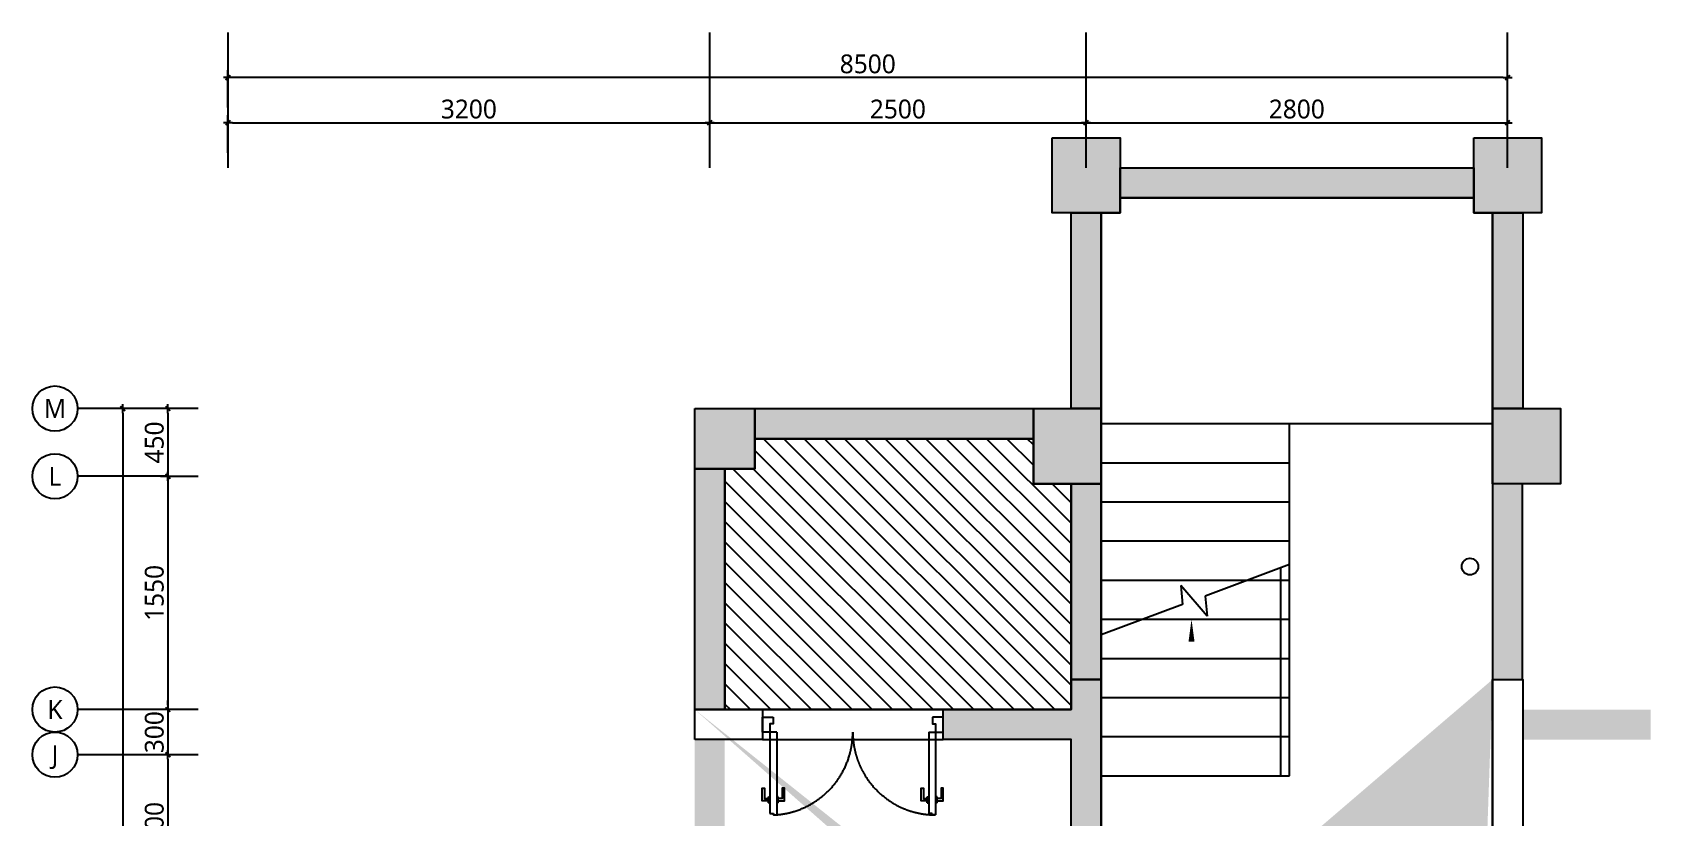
# Model space of a CAD drawing. Extents: x 3443499 to 7125205, y -1700016 to -264854.
# Drawn here: x 3443999 to 3454749, y -967990 to -962772 of the extents above; entities that cross this region are included whole.
import ezdxf
from ezdxf.enums import TextEntityAlignment as Align

# ---------------------------------------------------------------- set-up
doc = ezdxf.new("R2010")
doc.units = 0
doc.header["$LTSCALE"] = 1000
doc.header["$MEASUREMENT"] = 0
doc.linetypes.add('ACAD_ISO03W100', pattern=[30, 12, -18])
doc.linetypes.add('DASH', pattern=[0.35, 0.25, -0.1])
doc.layers.get('0').update_dxf_attribs({"linetype": 'CONTINUOUS'})
doc.layers.get('Defpoints').update_dxf_attribs({"linetype": 'CONTINUOUS'})
for name, color, linetype in [('A-填充', 251, 'CONTINUOUS'), ('A-墙体', 255, 'CONTINUOUS'), ('A-标注', 1, 'CONTINUOUS'), ('A-结构', 4, 'CONTINUOUS'), ('A-结构柱', 255, 'CONTINUOUS'), ('B-楼梯', 92, 'CONTINUOUS'), ('B-门', 4, 'CONTINUOUS'), ('E-天花结构', 4, 'CONTINUOUS')]:
    doc.layers.add(name, color=color, linetype=linetype)
doc.styles.add('微软雅黑', font='msyh.ttf')
doc.dimstyles.new('K-SMD-50', dxfattribs={"dimscale": 50, "dimtxt": 2.5, "dimasz": 0.6, "dimexe": 1, "dimexo": 1, "dimgap": 0.5, "dimtad": 1, "dimdec": 0, "dimrnd": 5, "dimdsep": 46, "dimtxsty": '微软雅黑', "dimblk": 'YQTICK', "dimcen": 0, "dimclrd": 1, "dimclre": 1, "dimclrt": 1, "dimadec": 1, "dimazin": 2, "dimtfac": 1, "dimtdec": 0, "dimtix": 1, "dimtmove": 1, "dimatfit": 2, "dimldrblk": 'A', "dimfxl": 4, "dimfxlon": 1, "dimtolj": 1, "dimtzin": 0, "dimarcsym": 0})

# ---------------------------------------------------------------- blocks, each defined once
blk = doc.blocks.new('YQTICK')
at = {"color": 1}
blk.add_line((-1, 0), (1, 0), dxfattribs=at)
at = {"color": 1, "const_width": 0.4}
blk.add_lwpolyline([(0.53, 0.53), (-0.53, -0.53)], dxfattribs=at)
blk = doc.blocks.new('*D279')
at = {"layer": 'A-标注', "color": 1, "lineweight": -2, "transparency": 16777216}
for p, q in [((3445099, -965272), (3444849, -965272)), ((3444899, -965302), (3444899, -965692)), ((3445099, -965722), (3444849, -965722))]:
    blk.add_line(p, q, dxfattribs=at)
at = {"layer": 'Defpoints', "color": 0, "transparency": 16777216}
for p in [(3448399, -965272), (3444899, -965722), (3448399, -965722)]:
    blk.add_point(p, dxfattribs=at)
at = {"layer": 'A-标注', "color": 1, "lineweight": -2, "transparency": 16777216, "xscale": 30, "yscale": 30, "zscale": 30}
for p, rotation in [((3444899, -965272), 90), ((3444899, -965722), 270)]:
    blk.add_blockref('YQTICK', p, dxfattribs=dict(at, rotation=rotation))
at = {"layer": 'A-标注', "color": 1, "transparency": 16777216, "insert": (3444809, -965497), "char_height": 125, "attachment_point": 5, "rotation": 90, "style": '微软雅黑'}
blk.add_mtext('\\A1;450', dxfattribs=at)
blk = doc.blocks.new('A')
at = {"color": 1}
for p, q in [((-0.37, 0), (-2.13, 0)), ((-1.44, 1.15), (-1.09, 1.44)), ((-1.44, 1.15), (-0.37, 0)), ((-1.44, -1.15), (-0.37, 0)), ((-1.09, 1.44), (0, 0)), ((-1.09, -1.44), (0, 0)), ((-1.44, -1.15), (-1.09, -1.44))]:
    blk.add_line(p, q, dxfattribs=at)
for points in [[(-1.44, 1.15), (-1.09, 1.44), (-0.37, 0), (0, 0)], [(-1.44, -1.15), (-1.09, -1.44), (-0.37, 0), (0, 0)]]:
    blk.add_solid(points, dxfattribs=at)
blk = doc.blocks.new('*D280')
at = {"layer": 'A-标注', "color": 1, "lineweight": -2, "transparency": 16777216}
for p, q in [((3445099, -965722), (3444849, -965722)), ((3444899, -965752), (3444899, -967242)), ((3445099, -967272), (3444849, -967272))]:
    blk.add_line(p, q, dxfattribs=at)
at = {"layer": 'Defpoints', "color": 0, "transparency": 16777216}
for p in [(3448399, -965722), (3444899, -967272), (3448398, -967272)]:
    blk.add_point(p, dxfattribs=at)
at = {"layer": 'A-标注', "color": 1, "lineweight": -2, "transparency": 16777216, "xscale": 30, "yscale": 30, "zscale": 30}
for p, rotation in [((3444899, -965722), 90), ((3444899, -967272), 270)]:
    blk.add_blockref('YQTICK', p, dxfattribs=dict(at, rotation=rotation))
at = {"layer": 'A-标注', "color": 1, "transparency": 16777216, "insert": (3444809, -966497), "char_height": 125, "attachment_point": 5, "rotation": 90, "style": '微软雅黑'}
blk.add_mtext('\\A1;1550', dxfattribs=at)
blk = doc.blocks.new('*D281')
at = {"layer": 'A-标注', "color": 1, "lineweight": -2, "transparency": 16777216}
for p, q in [((3445099, -967272), (3444849, -967272)), ((3444899, -967242), (3444899, -967212)), ((3444899, -967272), (3444899, -967572)), ((3445099, -967572), (3444849, -967572)), ((3444899, -967602), (3444899, -967632))]:
    blk.add_line(p, q, dxfattribs=at)
at = {"layer": 'Defpoints', "color": 0, "transparency": 16777216}
for p in [(3448398, -967272), (3444899, -967572), (3450898, -967572)]:
    blk.add_point(p, dxfattribs=at)
at = {"layer": 'A-标注', "color": 1, "lineweight": -2, "transparency": 16777216, "xscale": 30, "yscale": 30, "zscale": 30}
for p, rotation in [((3444899, -967272), 270), ((3444899, -967572), 90)]:
    blk.add_blockref('YQTICK', p, dxfattribs=dict(at, rotation=rotation))
at = {"layer": 'A-标注', "color": 1, "transparency": 16777216, "insert": (3444809, -967422), "char_height": 125, "attachment_point": 5, "rotation": 90, "style": '微软雅黑'}
blk.add_mtext('\\A1;300', dxfattribs=at)
blk = doc.blocks.new('*D282')
at = {"layer": 'A-标注', "color": 1, "lineweight": -2, "transparency": 16777216}
for p, q in [((3445099, -967572), (3444849, -967572)), ((3444899, -967602), (3444899, -968542)), ((3445099, -968572), (3444849, -968572))]:
    blk.add_line(p, q, dxfattribs=at)
at = {"layer": 'Defpoints', "color": 0, "transparency": 16777216}
for p in [(3450898, -967572), (3444899, -968572), (3450898, -968572)]:
    blk.add_point(p, dxfattribs=at)
at = {"layer": 'A-标注', "color": 1, "lineweight": -2, "transparency": 16777216, "xscale": 30, "yscale": 30, "zscale": 30}
for p, rotation in [((3444899, -967572), 90), ((3444899, -968572), 270)]:
    blk.add_blockref('YQTICK', p, dxfattribs=dict(at, rotation=rotation))
at = {"layer": 'A-标注', "color": 1, "transparency": 16777216, "insert": (3444809, -968072), "char_height": 125, "attachment_point": 5, "rotation": 90, "style": '微软雅黑'}
blk.add_mtext('\\A1;1000', dxfattribs=at)
blk = doc.blocks.new('*D286')
at = {"layer": 'A-标注', "color": 1, "lineweight": -2, "transparency": 16777216}
for p, q in [((3444799, -965272), (3444549, -965272)), ((3444599, -965302), (3444599, -973442)), ((3444799, -973472), (3444549, -973472))]:
    blk.add_line(p, q, dxfattribs=at)
at = {"layer": 'Defpoints', "color": 0, "transparency": 16777216}
for p in [(3444899, -965272), (3444599, -973472), (3444899, -973472)]:
    blk.add_point(p, dxfattribs=at)
at = {"layer": 'A-标注', "color": 1, "lineweight": -2, "transparency": 16777216, "xscale": 30, "yscale": 30, "zscale": 30}
for p, rotation in [((3444599, -965272), 90), ((3444599, -973472), 270)]:
    blk.add_blockref('YQTICK', p, dxfattribs=dict(at, rotation=rotation))
at = {"layer": 'A-标注', "color": 1, "transparency": 16777216, "insert": (3444509, -969372), "char_height": 125, "attachment_point": 5, "rotation": 90, "style": '微软雅黑'}
blk.add_mtext('\\A1;8200', dxfattribs=at)
blk = doc.blocks.new('轴号&醒')
blk.add_circle((0, 0), 3)
at = {"style": '微软雅黑'}
blk.add_attdef('A', text='', height=2.5, dxfattribs=at).set_placement((0, 0), align=Align.MIDDLE_CENTER)
blk = doc.blocks.new('*D287')
at = {"layer": 'A-标注', "color": 1, "lineweight": -2, "transparency": 16777216}
for p, q in [((3445298, -963572), (3445298, -963322)), ((3445328, -963372), (3448468, -963372)), ((3448498, -963572), (3448498, -963322))]:
    blk.add_line(p, q, dxfattribs=at)
at = {"layer": 'Defpoints', "color": 0, "transparency": 16777216}
for p in [(3448498, -963372), (3445298, -969872), (3448498, -969872)]:
    blk.add_point(p, dxfattribs=at)
at = {"layer": 'A-标注', "color": 1, "lineweight": -2, "transparency": 16777216, "xscale": 30, "yscale": 30, "zscale": 30, "rotation": 180}
blk.add_blockref('YQTICK', (3445298, -963372), dxfattribs=at)
at = {"layer": 'A-标注', "color": 1, "lineweight": -2, "transparency": 16777216, "xscale": 30, "yscale": 30, "zscale": 30}
blk.add_blockref('YQTICK', (3448498, -963372), dxfattribs=at)
at = {"layer": 'A-标注', "color": 1, "transparency": 16777216, "insert": (3446898, -963282), "char_height": 125, "attachment_point": 5, "style": '微软雅黑'}
blk.add_mtext('\\A1;3200', dxfattribs=at)
blk = doc.blocks.new('*D288')
at = {"layer": 'A-标注', "color": 1, "lineweight": -2, "transparency": 16777216}
for p, q in [((3448498, -963572), (3448498, -963322)), ((3448528, -963372), (3450968, -963372)), ((3450998, -963422), (3450998, -963322))]:
    blk.add_line(p, q, dxfattribs=at)
at = {"layer": 'Defpoints', "color": 0, "transparency": 16777216}
for p in [(3450998, -963372), (3450998, -963472), (3448498, -969872)]:
    blk.add_point(p, dxfattribs=at)
at = {"layer": 'A-标注', "color": 1, "lineweight": -2, "transparency": 16777216, "xscale": 30, "yscale": 30, "zscale": 30, "rotation": 180}
blk.add_blockref('YQTICK', (3448498, -963372), dxfattribs=at)
at = {"layer": 'A-标注', "color": 1, "lineweight": -2, "transparency": 16777216, "xscale": 30, "yscale": 30, "zscale": 30}
blk.add_blockref('YQTICK', (3450998, -963372), dxfattribs=at)
at = {"layer": 'A-标注', "color": 1, "transparency": 16777216, "insert": (3449748, -963282), "char_height": 125, "attachment_point": 5, "style": '微软雅黑'}
blk.add_mtext('\\A1;2500', dxfattribs=at)
blk = doc.blocks.new('*D289')
at = {"layer": 'A-标注', "color": 1, "lineweight": -2, "transparency": 16777216}
for p, q in [((3450998, -963422), (3450998, -963322)), ((3451028, -963372), (3453768, -963372)), ((3453798, -963422), (3453798, -963322))]:
    blk.add_line(p, q, dxfattribs=at)
at = {"layer": 'Defpoints', "color": 0, "transparency": 16777216}
for p in [(3453798, -963372), (3450998, -963472), (3453798, -963472)]:
    blk.add_point(p, dxfattribs=at)
at = {"layer": 'A-标注', "color": 1, "lineweight": -2, "transparency": 16777216, "xscale": 30, "yscale": 30, "zscale": 30, "rotation": 180}
blk.add_blockref('YQTICK', (3450998, -963372), dxfattribs=at)
at = {"layer": 'A-标注', "color": 1, "lineweight": -2, "transparency": 16777216, "xscale": 30, "yscale": 30, "zscale": 30}
blk.add_blockref('YQTICK', (3453798, -963372), dxfattribs=at)
at = {"layer": 'A-标注', "color": 1, "transparency": 16777216, "insert": (3452398, -963282), "char_height": 125, "attachment_point": 5, "style": '微软雅黑'}
blk.add_mtext('\\A1;2800', dxfattribs=at)
blk = doc.blocks.new('*D290')
at = {"layer": 'A-标注', "color": 1, "lineweight": -2, "transparency": 16777216}
for p, q in [((3445298, -963272), (3445298, -963022)), ((3453768, -963072), (3445328, -963072)), ((3453798, -963272), (3453798, -963022))]:
    blk.add_line(p, q, dxfattribs=at)
at = {"layer": 'Defpoints', "color": 0, "transparency": 16777216}
for p in [(3445298, -963072), (3445298, -963372), (3453798, -963372)]:
    blk.add_point(p, dxfattribs=at)
at = {"layer": 'A-标注', "color": 1, "lineweight": -2, "transparency": 16777216, "xscale": 30, "yscale": 30, "zscale": 30, "rotation": 180}
blk.add_blockref('YQTICK', (3445298, -963072), dxfattribs=at)
at = {"layer": 'A-标注', "color": 1, "lineweight": -2, "transparency": 16777216, "xscale": 30, "yscale": 30, "zscale": 30}
blk.add_blockref('YQTICK', (3453798, -963072), dxfattribs=at)
at = {"layer": 'A-标注', "color": 1, "transparency": 16777216, "insert": (3449548, -962982), "char_height": 125, "attachment_point": 5, "style": '微软雅黑'}
blk.add_mtext('\\A1;8500', dxfattribs=at)
blk = doc.blocks.new('*U271')
at = {"layer": 'A-结构'}
for points in [[(80, 140), (80, 185), (60, 185), (60, 240), (10, 240), (10, 140), (80, 140)], [(1140, 140), (1140, 185), (1160, 185), (1160, 240), (1210, 240), (1210, 140), (1140, 140)]]:
    blk.add_lwpolyline(points, dxfattribs=at)
at = {"layer": 'B-门'}
for p, q in [((60, 240), (60, 790)), ((60, 790), (83, 790)), ((83, 790), (83, 780)), ((83, 780), (105, 780)), ((105, 240), (105, 780)), ((1115, 240), (1115, 790)), ((1137, 790), (1115, 790)), ((1137, 780), (1137, 790)), ((1160, 780), (1137, 780)), ((1160, 240), (1160, 780)), ((105, 240), (60, 240)), ((1115, 240), (1160, 240))]:
    blk.add_line(p, q, dxfattribs=at)
at = {"layer": 'B-门', "color": 251}
for p, q in [((50, 709), (50, 669)), ((50, 709), (60, 709)), ((50, 669), (60, 669)), ((115, 709), (105, 709)), ((115, 669), (105, 669)), ((115, 709), (115, 669)), ((1105, 709), (1105, 669)), ((1105, 709), (1115, 709)), ((1105, 669), (1115, 669)), ((1170, 709), (1160, 709)), ((1170, 669), (1160, 669)), ((1170, 709), (1170, 669))]:
    blk.add_line(p, q, dxfattribs=at)
for points in [[(50, 697), (9, 697), (9, 612), (24, 612), (24, 682), (50, 682)], [(115, 697), (156, 697), (156, 612), (141, 612), (141, 682), (115, 682)], [(1105, 697), (1064, 697), (1064, 612), (1079, 612), (1079, 682), (1105, 682)], [(1170, 697), (1211, 697), (1211, 612), (1196, 612), (1196, 682), (1170, 682)]]:
    blk.add_lwpolyline(points, dxfattribs=at)
at = {"layer": 'B-门', "color": 251, "linetype": 'ACAD_ISO03W100', "ltscale": 4}
for centre, radius, start, end in [((60, 240), 550, 0, 90), ((1161, 240), 551, 92.4756, 179.9622)]:
    blk.add_arc(centre, radius, start, end, dxfattribs=at)
at = {"layer": 'B-门'}
blk.add_arc((1137, 785), 3.09, 271.5887, 88.4105, dxfattribs=at)

msp = doc.modelspace()

# ---------------------------------------------------------------- hatches: boundary and pattern name
at = {"layer": 'A-填充'}
h = msp.add_hatch(dxfattribs=at)
h.set_pattern_fill('ANSI31', color=251, scale=30, angle=90)
h.set_pattern_definition([(135, (3279238.16, -911834.24), (-67.35192, -67.35192), [])])
h.paths.add_polyline_path([(3450898.6, -965771.8), (3450648.8, -965771.8), (3450648.8, -965471.7), (3448798.6, -965471.7), (3448798.6, -965671.7), (3448598.7, -965671.7), (3448598.6, -967271.7), (3450898.6, -967271.7)])
h.paths.add_polyline_path([(3453548.7, -971571.8), (3451248.8, -971571.8), (3451248.8, -973471.7), (3453548.7, -973471.7)])
at = {"layer": 'A-墙体'}
h = msp.add_hatch(color=252, dxfattribs=at)
h.dxf.hatch_style = 1
h.paths.add_polyline_path([(3451198.7, -969271.7), (3451098.5, -969271.7), (3451098.7, -968771.7), (3450898.5, -968771.7), (3450898.3, -969471.7), (3451198.7, -969471.7)], flags=17)
h.paths.add_polyline_path([(3445398.6, -972771.7), (3451048.5, -972771.7), (3451048.5, -973071.7), (3445398.6, -973071.7)])
h.paths.add_polyline_path([(3445198.6, -971571.8), (3445398.6, -971571.8), (3445398.6, -973071.7), (3445198.6, -973071.7)])
h.paths.add_polyline_path([(3453548.7, -971571.8), (3452948.8, -971571.8), (3452948.8, -971371.7), (3453548.7, -971371.7)])
h.paths.add_polyline_path([(3451248.8, -971571.8), (3451848.8, -971571.8), (3451848.8, -971371.8), (3451248.8, -971371.8)])
h.paths.add_polyline_path([(3450898.6, -965771.8), (3451098.6, -965771.8), (3451098.6, -967071.7), (3450898.6, -967071.7)])
h.paths.add_polyline_path([(3452398.7, -969271.7), (3453698.4, -969271.7), (3453698.4, -969471.7), (3452398.7, -969471.7)])
h.paths.add_polyline_path([(3445398.6, -969871.7), (3446148.5, -969871.7), (3446148.5, -970071.7), (3445398.6, -970071.7)])
h.paths.add_polyline_path([(3447648.5, -969871.7), (3448398.5, -969871.7), (3448398.5, -970071.7), (3447648.5, -970071.7)])
h.paths.add_polyline_path([(3448398.6, -965671.7), (3448598.6, -965671.7), (3448598.6, -967271.7), (3448398.6, -967271.7)])
h.paths.add_polyline_path([(3448798.6, -965271.7), (3450648.8, -965271.7), (3450648.8, -965471.7), (3448798.6, -965471.7)])
h.paths.add_polyline_path([(3450898.6, -963971.8), (3451098.8, -963971.8), (3451098.8, -965271.8), (3450898.6, -965271.8)])
h.paths.add_polyline_path([(3451223.8, -963671.7), (3453573.8, -963671.7), (3453573.8, -963871.7), (3451223.8, -963871.7)])
h.paths.add_polyline_path([(3453698.6, -963971.8), (3453898.7, -963971.8), (3453898.7, -965271.8), (3453698.6, -965271.8)])
h.paths.add_polyline_path([(3453698.6, -967071.7), (3453898.5, -967071.7), (3453898.5, -965771.8), (3453698.6, -965771.8)])
h.paths.add_polyline_path([(3453698.5, -968771.8), (3453898.7, -968771.8), (3453898.7, -969471.7), (3453698.5, -969471.7)])
h.paths.add_polyline_path([(3453698.7, -970071.7), (3453898.7, -970071.7), (3453898.7, -971371.7), (3453698.7, -971371.7)])
h.paths.add_polyline_path([(3451448.5, -973471.7), (3453348.7, -973471.7), (3453348.7, -973671.7), (3451448.5, -973671.7)])
h.paths.add_polyline_path([(3451198.7, -969471.7), (3451198.7, -969271.7), (3451098.5, -969271.7), (3451098.7, -968771.7), (3450898.5, -968771.7), (3450898.3, -969471.7)])
at = {"layer": 'A-结构柱'}
h = msp.add_hatch(color=255, dxfattribs=at)
h.dxf.hatch_style = 1
h.paths.add_polyline_path([(3451098.6, -969471.7), (3450898.6, -969471.7), (3450898.5, -969871.7), (3448398.5, -969871.7), (3448398.5, -970071.7), (3451098.6, -970071.7)], flags=17)
h.paths.add_polyline_path([(3453748.7, -971571.8), (3453898.7, -971571.8), (3453898.7, -971371.8), (3453548.9, -971371.8), (3453548.7, -973471.7), (3453348.7, -973471.7), (3453348.7, -973671.7), (3453748.7, -973671.7)], flags=17)
h.paths.add_polyline_path([(3453698.8, -965271.8), (3454148.8, -965271.8), (3454148.8, -965771.8), (3453698.8, -965771.8)])
h.paths.add_polyline_path([(3453573.8, -963471.8), (3454023.8, -963471.8), (3454023.8, -963971.8), (3453573.8, -963971.8)])
h.paths.add_polyline_path([(3450773.8, -963471.8), (3451223.8, -963471.8), (3451223.8, -963971.8), (3450773.8, -963971.8)])
h.paths.add_polyline_path([(3450648.8, -965271.8), (3451098.6, -965271.8), (3451098.6, -965771.8), (3450648.8, -965771.8)])
h.paths.add_polyline_path([(3448398.8, -965271.7), (3448798.6, -965271.7), (3448798.6, -965671.7), (3448398.8, -965671.7)])
h.paths.add_polyline_path([(3450048.6, -967271.7), (3450898.6, -967271.7), (3450898.6, -967071.7), (3451098.6, -967071.7), (3451098.5, -968771.7), (3450898.6, -968771.7), (3450898.5, -967471.7), (3450048.6, -967471.7)], flags=17)
h.paths.add_polyline_path([(3453898.7, -969471.7), (3453698.8, -969471.7), (3453698.8, -970071.7), (3453898.7, -970071.7)], flags=17)
h.paths.add_polyline_path([(3450898.5, -971571.8), (3450898.5, -971371.8), (3451248.5, -971371.8), (3451248.5, -973471.7), (3451448.5, -973471.7), (3451448.5, -973671.7), (3451048.5, -973671.7), (3451048.5, -971571.8)])
edge = h.paths.add_edge_path()
edge.add_line((3448398.6, -967271.7), (3448848.6, -967271.7))
edge.add_line((3448848.6, -967271.7), (3448848.6, -967471.7))
edge.add_line((3448848.6, -967471.7), (3448598.5, -967471.7))
edge.add_line((3448598.5, -967471.7), (3448598.5, -968771.7))
edge.add_line((3448598.5, -968771.7), (3448398.5, -968771.7))
edge.add_line((3448398.5, -968771.7), (3448398.5, -967271.7))
edge.add_line((3450898.5, -969471.7), (3451098.6, -969471.7))
edge.add_line((3451098.6, -969471.7), (3451098.6, -970071.7))
edge.add_line((3451098.6, -970071.7), (3448398.5, -970071.7))
edge.add_line((3448398.5, -970071.7), (3448398.5, -969871.7))
edge.add_line((3448398.5, -969871.7), (3450898.5, -969871.7))
edge.add_line((3450898.5, -969871.7), (3450898.6, -969471.7))
edge.add_line((3453698.6, -967071.7), (3453898.6, -967071.7))
edge.add_line((3453898.6, -967071.7), (3453898.6, -967271.8))
edge.add_line((3453898.6, -967271.8), (3454748.6, -967271.7))
edge.add_line((3454748.6, -967271.7), (3454748.6, -967471.7))
edge.add_line((3454748.6, -967471.7), (3453898.6, -967471.8))
edge.add_line((3453898.6, -967471.8), (3453898.5, -968771.8))
edge.add_line((3453898.5, -968771.8), (3453698.5, -968771.8))
edge.add_line((3453698.5, -968771.8), (3453698.8, -967071.7))
edge.add_line((3453548.7, -971371.8), (3453898.7, -971371.8))
edge.add_line((3453898.7, -971371.8), (3453898.7, -971571.8))
edge.add_line((3453898.7, -971571.8), (3453748.7, -971571.8))
edge.add_line((3453748.7, -971571.8), (3453748.7, -973671.7))
edge.add_line((3453748.7, -973671.7), (3453348.7, -973671.7))
edge.add_line((3453348.7, -973671.7), (3453348.7, -973471.7))
edge.add_line((3453348.7, -973471.7), (3453548.7, -973471.7))
edge.add_line((3453548.7, -973471.7), (3453548.9, -971371.8))
h.paths.add_polyline_path([(3445398.5, -969871.7), (3445198.6, -969871.7), (3445198.6, -971371.8), (3445198.6, -971571.8), (3445398.6, -971571.8)])
h.paths.add_polyline_path([(3453898.6, -967271.8), (3453898.6, -967271.8), (3453898.6, -967071.7), (3453698.8, -967071.7), (3453698.5, -968771.8), (3453898.5, -968771.8), (3453898.6, -967471.8), (3453898.6, -967471.8)])
h.paths.add_polyline_path([(3448398.5, -967471.7), (3448848.6, -967471.7), (3448848.6, -967271.7), (3448398.5, -967271.7)])

# ---------------------------------------------------------------- linework, layer by layer
at = {"layer": 'A-填充'}
msp.add_lwpolyline([(3453698.4, -969271.7), (3451098.6, -969271.7), (3451098.9, -963971.8), (3451223.8, -963971.8), (3451223.8, -963871.7), (3453573.8, -963871.7), (3453573.8, -963971.8), (3453698.4, -963971.8)], close=True, dxfattribs=at)
msp.add_lwpolyline([(3450898.6, -967271.7), (3448598.6, -967271.7), (3448598.7, -965671.7), (3448798.6, -965671.7), (3448798.6, -965471.7), (3450648.8, -965471.7), (3450648.8, -965771.8), (3450898.6, -965771.8), (3450898.6, -967271.7)], dxfattribs=at)
at = {"layer": 'A-墙体', "color": 4}
msp.add_line((3448848.6, -967271.7), (3450048.6, -967271.7), dxfattribs=at)
at = {"layer": 'A-墙体'}
for points in [[(3451223.8, -963671.7), (3453573.8, -963671.7), (3453573.8, -963871.7), (3451223.8, -963871.7)], [(3450898.6, -963971.8), (3451098.8, -963971.8), (3451098.8, -965271.8), (3450898.6, -965271.8)], [(3453698.6, -963971.8), (3453898.7, -963971.8), (3453898.7, -965271.8), (3453698.6, -965271.8)], [(3448798.6, -965271.7), (3450648.8, -965271.7), (3450648.8, -965471.7), (3448798.6, -965471.7)], [(3448398.6, -965671.7), (3448598.6, -965671.7), (3448598.6, -967271.7), (3448398.6, -967271.7)], [(3450898.6, -965771.8), (3451098.6, -965771.8), (3451098.6, -967071.7), (3450898.6, -967071.7)], [(3453698.6, -967071.7), (3453898.5, -967071.7), (3453898.5, -965771.8), (3453698.6, -965771.8)]]:
    msp.add_lwpolyline(points, close=True, dxfattribs=at)
at = {"layer": 'A-墙体', "color": 1}
msp.add_circle((3453548.5, -966321.7), 55, dxfattribs=at)
at = {"layer": 'A-标注'}
for p, q in [((3445298.5, -963671.7), (3445298.5, -962771.7)), ((3448498.5, -963671.7), (3448498.5, -962771.7)), ((3450998.5, -963671.8), (3450998.5, -962771.8)), ((3453798.5, -963671.8), (3453798.5, -962771.8)), ((3444898.6, -965271.7), (3444298.6, -965271.7)), ((3444898.6, -965721.7), (3444298.6, -965721.7)), ((3444898.6, -967271.7), (3444298.6, -967271.7)), ((3444898.6, -967571.7), (3444298.6, -967571.7))]:
    msp.add_line(p, q, dxfattribs=at)
at = {"layer": 'A-结构柱'}
for points in [[(3450773.8, -963471.8), (3451223.8, -963471.8), (3451223.8, -963971.8), (3450773.8, -963971.8)], [(3453573.8, -963471.8), (3454023.8, -963471.8), (3454023.8, -963971.8), (3453573.8, -963971.8)], [(3448398.8, -965271.7), (3448798.6, -965271.7), (3448798.6, -965671.7), (3448398.8, -965671.7)], [(3450648.8, -965271.8), (3451098.6, -965271.8), (3451098.6, -965771.8), (3450648.8, -965771.8)], [(3453698.8, -965271.8), (3454148.8, -965271.8), (3454148.8, -965771.8), (3453698.8, -965771.8)]]:
    msp.add_lwpolyline(points, close=True, dxfattribs=at)
for points in [[(3450048.6, -967271.7), (3450898.6, -967271.7), (3450898.6, -967071.7), (3451098.6, -967071.7), (3451098.5, -968771.7), (3450898.6, -968771.7), (3450898.5, -967471.7), (3450048.6, -967471.7), (3450048.6, -967271.7)], [(3453698.6, -967071.7), (3453898.6, -967071.7), (3453898.6, -967271.8), (3453898.6, -967471.8), (3453898.5, -968771.8), (3453698.5, -968771.8), (3453698.8, -967071.7)], [(3448398.6, -967271.7), (3448848.6, -967271.7), (3448848.6, -967471.7), (3448398.5, -967471.7)], [(3448398.5, -967471.7), (3448398.5, -967271.7)]]:
    msp.add_lwpolyline(points, dxfattribs=at)
at = {"layer": 'B-楼梯', "color": 8, "linetype": 'DASH', "ltscale": 600}
for p, q in [((3451098.8, -965371.7), (3452348.8, -965371.7)), ((3452348.8, -965371.7), (3453698.8, -965371.7)), ((3452348.8, -967711.7), (3452348.8, -965371.7)), ((3451098.8, -965631.7), (3452348.8, -965631.7)), ((3451098.8, -965891.7), (3452348.8, -965891.7)), ((3451098.8, -966151.7), (3452348.8, -966151.7)), ((3451098.8, -966411.7), (3452348.8, -966411.7)), ((3451098.8, -966671.7), (3452348.8, -966671.7))]:
    msp.add_line(p, q, dxfattribs=at)
at = {"layer": 'B-楼梯'}
for p, q in [((3451098.8, -967711.7), (3451098.8, -966307.7)), ((3452348.8, -966307.7), (3451789.3, -966517.2)), ((3452348.8, -967711.7), (3452348.8, -966307.7)), ((3452071.1, -966411.7), (3452348.8, -966411.7)), ((3451802.3, -966651.6), (3451627.5, -966447.1)), ((3451627.5, -966447.1), (3451639.7, -966573.2)), ((3451789.3, -966517.2), (3451802.3, -966651.6)), ((3451639.7, -966573.2), (3451098.8, -966775.7)), ((3451376.6, -966671.7), (3452348.8, -966671.7)), ((3451098.8, -966931.7), (3452348.8, -966931.7)), ((3451098.8, -966931.7), (3452348.8, -966931.7)), ((3451098.8, -967191.7), (3452348.8, -967191.7)), ((3451098.8, -967191.7), (3452348.8, -967191.7)), ((3451098.8, -967451.7), (3452348.8, -967451.7)), ((3451098.8, -967451.7), (3452348.8, -967451.7)), ((3451098.8, -967711.7), (3452348.8, -967711.7)), ((3451098.8, -967711.7), (3452348.8, -967711.7))]:
    msp.add_line(p, q, dxfattribs=at)
msp.add_lwpolyline([(3452288.8, -966330.2), (3452288.8, -967711.7)], dxfattribs=at)
msp.add_lwpolyline([(3451698.8, -967776.6, 0, 0, 0), (3451698.8, -966671.7, 0, 40, 0), (3451698.8, -966821.7, 0, 0, 0)], format="xyseb", dxfattribs=at)
at = {"layer": 'E-天花结构'}
msp.add_line((3448848.6, -967471.7), (3450048.6, -967471.7), dxfattribs=at)

# ---------------------------------------------------------------- block references
at = {"rotation": 180}
msp.add_blockref('*U271', (3450058.6, -967181.7), dxfattribs=at)
at = {"layer": 'A-标注', "xscale": 50.000002052222, "yscale": 50.000002052222, "zscale": 50.000002052222}
for p, values in [((3444148.6, -965271.7), {'A': 'M'}), ((3444148.6, -965721.7), {'A': 'L'}), ((3444148.6, -967271.7), {'A': 'K'}), ((3444148.6, -967571.7), {'A': 'J'})]:
    msp.add_blockref('轴号&醒', p, dxfattribs=at).add_auto_attribs(values)

# ---------------------------------------------------------------- dimensions: what is measured, and where the dimension line sits
at = {"layer": 'A-标注'}
for base, p1, p2, picture, middle in [((3445298.5, -963071.7), (3453798.5, -963371.7), (3445298.5, -963371.7), '*D290', (3449548.5, -962982.1)), ((3448498.5, -963371.7), (3445298.5, -969871.7), (3448498.5, -969871.7), '*D287', (3446898.5, -963282.1)), ((3450998.5, -963371.7), (3448498.5, -969871.7), (3450998.5, -963471.8), '*D288', (3449748.5, -963282.1)), ((3453798.5, -963371.7), (3450998.5, -963471.8), (3453798.5, -963471.8), '*D289', (3452398.5, -963282.1))]:
    dim = msp.add_linear_dim(base=base, p1=p1, p2=p2, dimstyle='K-SMD-50', dxfattribs=at)
    dim.commit()
    dim.dimension.update_dxf_attribs({"geometry": picture, "text_midpoint": middle})
for base, p1, p2, picture, middle in [((3444598.6, -973471.7), (3444898.6, -965271.7), (3444898.6, -973471.7), '*D286', (3444509, -969371.7)), ((3444898.6, -965721.7), (3448398.8, -965271.7), (3448398.5, -965721.7), '*D279', (3444808.9, -965496.7)), ((3444898.6, -967271.7), (3448398.5, -965721.7), (3448398.5, -967271.7), '*D280', (3444808.6, -966496.7)), ((3444898.6, -967571.7), (3448398.5, -967271.7), (3450898.5, -967571.7), '*D281', (3444809, -967421.7)), ((3444898.6, -968571.7), (3450898.5, -967571.7), (3450898.5, -968571.7), '*D282', (3444808.7, -968071.7))]:
    dim = msp.add_linear_dim(base=base, p1=p1, p2=p2, angle=90, dimstyle='K-SMD-50', dxfattribs=at)
    dim.commit()
    dim.dimension.update_dxf_attribs({"geometry": picture, "text_midpoint": middle})

doc.saveas('drawing.dxf')
